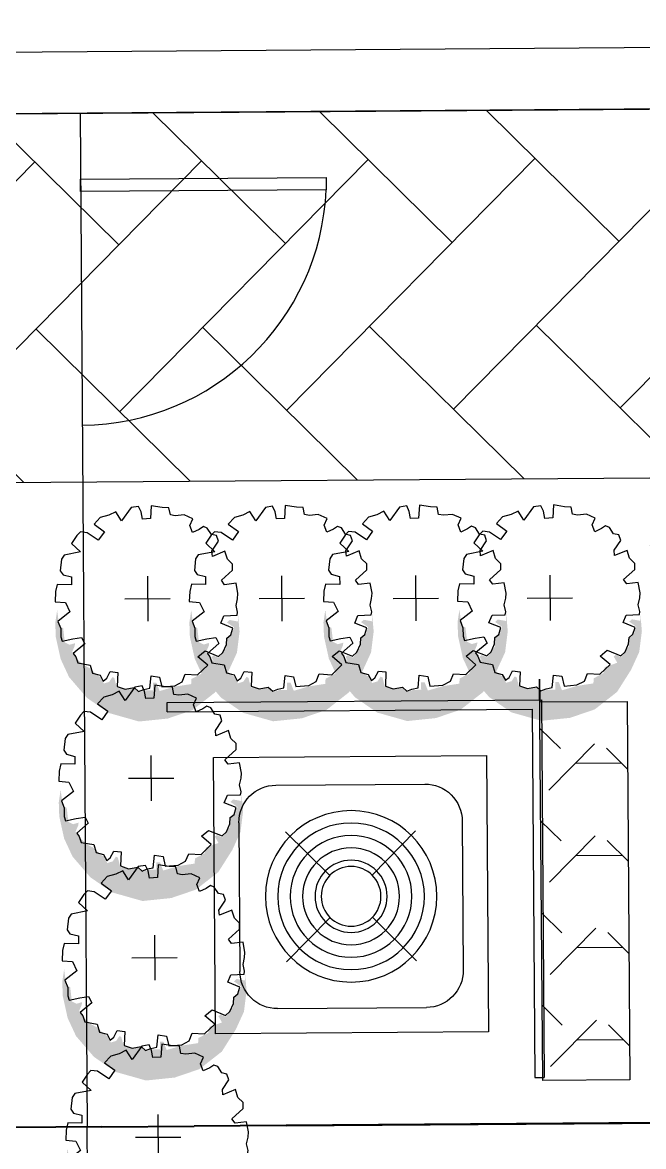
# Model space of a CAD drawing. Header units: feet. Extents: x 919634 to 928945, y 707022 to 708026.
# Drawn here: x 920171.47 to 920178.22, y 707217.02 to 707229.22 of the extents above; entities that cross this region are included whole.
import ezdxf

# ---------------------------------------------------------------- set-up
doc = ezdxf.new("R2010")
doc.units = ezdxf.units.FT
doc.header["$LTSCALE"] = 20
doc.header["$MEASUREMENT"] = 0
doc.linetypes.add('Site Plan$0$PHANTOM2', pattern=[1.25, 0.625, -0.125, 0.125, -0.125, 0.125, -0.125])
for name, color, linetype in [('-u-site-xref', 7, 'Continuous'), ('Site Plan$0$-u-site-bldg_interior', 252, 'Continuous'), ('Site Plan$0$-u-site-fence', 4, 'Site Plan$0$FENCELINE1'), ('Site Plan$0$A-DOOR-EXT_WINDOWS', 253, 'Continuous'), ('Site Plan$0$A-HVAC-EXT', 253, 'Continuous'), ('Site Plan$0$SP-LOT PAVERS', 254, 'Continuous'), ('x-RL TH7-LP Block$0$LK-SHRB-035M', 253, 'Continuous'), ('x-RL TH7-LP Block$0$LK-SHRB-TRNK', 253, 'Continuous'), ('x-RL TH7-LP Block$0$LP-PATT-SHAR', 253, 'Continuous'), ('x-RL TH7-LP Block$0$LP-SHAR-BRDR-CONT', 253, 'Continuous'), ('x-RL TH7-LP Block$0$LP-SHRB', 253, 'Continuous')]:
    doc.layers.add(name, color=color, linetype=linetype)
for name, color, linetype, lineweight in [('Site Plan$0$SP-LOT LINES', 252, 'Site Plan$0$PHANTOM2', 40), ('Site Plan$0$SP-SIDEWALK', 2, 'Continuous', 25), ('SP-BUILDING-FOOTPRINT', 1, 'Continuous', 25)]:
    doc.layers.add(name, color=color, linetype=linetype, lineweight=lineweight)
doc.layers.add('x-RL TH7-LP Block$0$LK-SHRB-SHAD', color=253, linetype='Continuous', plot=False)
doc.layers.get('-u-site-xref').off()
doc.linetypes.add('Site Plan$0$FENCELINE1', pattern='A,0.25,-0.1,[133,ltypeshp.shx,S=0.1,R=0,X=-0.1,Y=0],-0.1,1', length=1.45)

# ---------------------------------------------------------------- blocks, each defined once
blk = doc.blocks.new('Site Plan$0$A$C05C92244')
at = {"layer": 'Site Plan$0$A-DOOR-EXT_WINDOWS'}
blk.add_lwpolyline([(32.00389335552609, 32.04769828175449), (32.00389335552609, 0.04381521808500111), (30.40369920234298, 0.04381521808500111), (30.40369920234298, 32.04769828175449)], close=True, dxfattribs=at)
blk.add_arc((32.07979910527501, 32.07980389018303), 32.07980487913881, 180.0573418751565, 267.0050566959838, dxfattribs=at)
blk = doc.blocks.new('Site Plan$0$A$C11AE1C12')
at = {"layer": 'Site Plan$0$A-HVAC-EXT'}
for p, q in [((44.00000011394877, 44.54105635897122), (1.139487721957266e-07, 44.54105635897122)), ((1.139487721957266e-07, 44.54105635897122), (1.139487721957266e-07, 2.501133167243097e-06)), ((44.00000011394877, 2.501133167243097e-06), (44.00000011394877, 44.54105635897122)), ((34.00000011394877, 40.00000250113317), (10.00000011394877, 40.00000250113317)), ((4.000000113948772, 34.00000250113317), (4.000000113948772, 10.00000250113317)), ((40.00000011394877, 34.00000250113317), (40.00000011394877, 10.00000250113317)), ((18.5977306969362, 25.40227191814392), (11.52666288505861, 32.47333973002787)), ((25.40226953096135, 25.40227191814392), (32.47333734284621, 32.47333973002787)), ((11.52666288505861, 11.52666527223846), (18.5977306969362, 18.59773308412241)), ((32.47333734284621, 11.52666527223846), (25.40226953096135, 18.59773308412241)), ((34.00000011394877, 4.000002501133167), (10.00000011394877, 4.000002501133167)), ((1.139487721957266e-07, 2.501133167243097e-06), (44.00000011394877, 2.501133167243097e-06))]:
    blk.add_line(p, q, dxfattribs=at)
for radius in [13.81153555240985, 11.81153555240985, 9.81153555240985, 7.81153555240985, 5.81153555240985, 4.81153555240985]:
    blk.add_circle((22.00000011394877, 22.00000250113317), radius, dxfattribs=at)
for centre, start, end in [((10.00000011394877, 34.00000250113317), 90, 180), ((34.00000011394877, 34.00000250113317), 0, 90), ((10.00000011394877, 10.00000250113317), 180, 270), ((34.00000011394877, 10.00000250113317), 270, 0)]:
    blk.add_arc(centre, 6, start, end, dxfattribs=at)
blk = doc.blocks.new('Site Plan')
at = {"layer": 'Site Plan$0$SP-LOT PAVERS'}
h = blk.add_hatch(dxfattribs=at)
h.set_pattern_fill('AR-HBONE', color=256, scale=0.32, angle=-89.58178215075662)
h.set_pattern_definition([(315.4182178492434, (0, 0), (1.810145136983853, 0.01321298806884015), [3.84, -1.28]), (45.41821784924338, (0.9116790626081567, -0.8984660745381309), (1.810145136983853, 0.01321298806884), [3.84, -1.28])])
h.paths.add_polyline_path([(920166.0806535722, 707228.1907195216), (920186.1733931652, 707228.3373846278), (920186.1004010271, 707238.3371184353), (920198.0068562687, 707238.4239272069), (920198.1455415675, 707219.4244073028), (920178.3226753558, 707219.2798392716), (920178.2842624148, 707224.2797615955), (920171.2829874828, 707224.2285869188), (920171.331648907, 707217.5620978494), (920166.1583073571, 707217.5243355182)])
at = {"layer": 'Site Plan$0$-u-site-bldg_interior'}
for p, q in [((920185.5018781158, 707228.9991673924), (920169.5257273666, 707228.8825509483)), ((920186.1733931651, 707228.3373846278), (920169.530593509, 707228.2159020413))]:
    blk.add_line(p, q, dxfattribs=at)
at = {"layer": 'Site Plan$0$-u-site-fence', "ltscale": 0.15}
blk.add_line((920172.2563029553, 707206.234983717), (920172.1760121809, 707217.23461182), dxfattribs=at)
blk.add_lwpolyline([(920172.1001815482, 707228.2346585129), (920172.1760100363, 707217.2349191763), (920166.004223966, 707217.1898687911)], dxfattribs=at)
at = {"layer": 'Site Plan$0$SP-LOT LINES', "ltscale": 0.4}
for points in [[(920104.3392466368, 707216.7397509563), (920104.1786639367, 707238.7391648848), (920198.176159813, 707239.4252909672), (920198.3367425131, 707217.4258770387)], [(920104.499829337, 707194.7403370278), (920104.3392466368, 707216.7397509563), (920198.3367425131, 707217.4258770387), (920198.4973252133, 707195.4264631103)]]:
    blk.add_lwpolyline(points, close=True, dxfattribs=at)
at = {"layer": 'Site Plan$0$SP-SIDEWALK'}
for p, q in [((920171.2829874787, 707224.2285874778), (920178.284262945, 707224.2796926447)), ((920173.0446289781, 707221.8413185311), (920177.1078733265, 707221.8709778098)), ((920173.0453588995, 707221.741321195), (920173.0446289781, 707221.8413185311)), ((920177.1078733265, 707221.8709778098), (920177.1378005184, 707217.771030041)), ((920173.0453588995, 707221.741321195), (920177.0086059119, 707221.7702505523)), ((920177.0086059119, 707221.7702505523), (920177.0378031824, 707217.7703001196)), ((920177.0378031824, 707217.7703001196), (920177.1378005184, 707217.771030041))]:
    blk.add_line(p, q, dxfattribs=at)
at = {"layer": 'Site Plan$0$-u-site-fence', "xscale": 0.08333333333333333, "yscale": 0.08333333333333333, "zscale": 0.08333333333333333, "rotation": 90.41821784924339}
blk.add_blockref('Site Plan$0$A$C05C92244', (920174.7940796699, 707224.8702116312), dxfattribs=at)
at = {"layer": 'Site Plan$0$A-HVAC-EXT', "extrusion": (0, 0, -1), "xscale": 0.06735359270068556, "yscale": 0.06735359270068556, "zscale": -0.06735359270068556, "rotation": 359.5817821507566}
blk.add_blockref('Site Plan$0$A$C11AE1C12', (-920176.5341664883, 707218.2666940158), dxfattribs=at)
blk = doc.blocks.new('x-RL TH7-LP Block$0$SHRUB-LRG-241')
at = {"layer": 'x-RL TH7-LP Block$0$LK-SHRB-SHAD'}
blk.add_hatch(color=256, dxfattribs=at).paths.add_polyline_path([(0.07942995503995931, 0.4976856504540272), (0.1859550109496517, 0.5063764960219963), (0.3011759860731367, 0.4911675188681244), (0.3990051144888973, 0.4455405874065121), (0.5207480248826535, 0.3673229980153856), (0.6164031776350392, 0.2434784771626468), (0.6620567659276446, 0.1065976931381005), (0.6772746369719869, -0.052010199626217), (0.6294470564557244, -0.217136229156587), (0.5446618151407847, -0.3388080360272614), (0.4294408400173033, -0.4365800253562426), (0.3294377276580214, -0.4822069568178549), (0.2076948172642687, -0.5082794883416142), (0.1294315112196003, -0.5104521971435325), (0.05986413266886359, -0.4995886427736451), (0.1511713175342138, -0.4887250884037577), (0.1598672450281455, -0.4669979796639847), (0.2381305427926712, -0.4583071340960174), (0.2511744298934957, -0.432234607752406), (0.2424785023995675, -0.4018166534446639), (0.2576963734439097, -0.4039893622465822), (0.2924800585792049, -0.4191983394004524), (0.3272637519946464, -0.395298521858761), (0.3642214210734593, -0.3540170131811315), (0.3816132677811801, -0.3214263500714711), (0.4229188964668893, -0.2779721325919233), (0.433788799624196, -0.2562450238521503), (0.4663985090961198, -0.2453814694822647), (0.4577025898823273, -0.2149635151745208), (0.4316148239608211, -0.1975818292187306), (0.4359627835677138, -0.186718274848845), (0.4881383154107333, -0.1736820116770392), (0.4968342429046615, -0.1410913485673788), (0.492486275017626, -0.07808273114997633), (0.5164000652757572, -0.052010199626217), (0.5055301621184505, -0.01724682771464003), (0.5055301621184505, 0.02620738976490955), (0.4642245334327413, 0.02620738976490955), (0.4642245334327413, 0.04576178970276246), (0.5098781217253467, 0.06314347565855272), (0.4859643397473548, 0.1478791966355821), (0.4729204526465303, 0.2369603455767439), (0.4446587027815063, 0.2391330543786623), (0.4163969529164788, 0.2934508262280957), (0.3837872434445551, 0.2999689629941464), (0.3598734614665666, 0.3694957068173039), (0.3250897680511251, 0.3499413120595953), (0.3163938488373397, 0.3608048664294827), (0.3294377276580214, 0.3912228155570787), (0.2729142362081092, 0.4325043242347064), (0.2229126800284682, 0.4368497470186909), (0.1968249141069585, 0.4629222785424503), (0.162041220691524, 0.475958541714256), (0.1337794708264965, 0.4368497470186909), (0.1207355920058113, 0.4520587241725629), (0.1294315112196003, 0.4976856504540272)])
at = {"layer": 'x-RL TH7-LP Block$0$LK-SHRB-035M'}
blk.add_lwpolyline([(-0.02506661354845008, 0.4987056809809847), (-0.08165780996232641, 0.4886134344344999), (-0.08165780996232641, 0.4886134344344999), (-0.08165780996232641, 0.4886134344344999), (-0.07431013994851199, 0.4249718511334137), (-0.09880237153729965, 0.4078375781783734), (-0.1543414298532717, 0.4702383789836801), (-0.1872079085748339, 0.4702383789836801), (-0.2156921901335238, 0.4417710769863739), (-0.2595141617622758, 0.428632322466644), (-0.2310604317859877, 0.3588825101419175), (-0.2604511118412525, 0.3564347593132471), (-0.3143340234853049, 0.3931510560520017), (-0.3449670116215167, 0.3826466800339148), (-0.3515403073658305, 0.3541793780366085), (-0.3865978846688343, 0.3322814549128452), (-0.3953622789945825, 0.3103835285617258), (-0.3804630536096525, 0.2878976674930804), (-0.3633184920346793, 0.2511813673234577), (-0.4025060636510993, 0.2364948451970861), (-0.4391842506233381, 0.2534489245671132), (-0.4610952364377141, 0.2052734924038901), (-0.4563889752951518, 0.1557189889409578), (-0.4612874237616289, 0.1287937023786245), (-0.500474995378049, 0.1214504430308736), (-0.5029242169253898, 0.08473414286125092), (-0.5127211084865486, 0.02354031038883519), (-0.4416936352675229, 0.01864480530062451), (-0.4392444137201785, -0.02541475421675088), (-0.4784319853366021, -0.03275801356450003), (-0.509299405229342, -0.04655263965616641), (-0.5029242169253898, -0.0866085866891666), (-0.4294475167872278, -0.1404591598138314), (-0.480881206883943, -0.1722799514643754), (-0.4612874237616289, -0.2114440058935383), (-0.4490413052813373, -0.2579513162395841), (-0.4123029552122581, -0.2922198655805364), (-0.3706661620484972, -0.2359215381963313), (-0.3241309150464637, -0.2701900841064138), (-0.3657677135820201, -0.3313839165788295), (-0.3706661620484972, -0.3681002167484539), (-0.3510723735543877, -0.3876822405321647), (-0.3069863534714905, -0.4170552813540382), (-0.2604511118412525, -0.3681002167484539), (-0.2433065502662792, -0.4586670866118716), (-0.2212635402248324, -0.4733536087382433), (-0.1575837316478292, -0.480696868085996), (-0.1355407216063789, -0.4660103459596243), (-0.1232946031260873, -0.4195030356135803), (-0.07920858841498557, -0.4195030356135803), (-0.08165780996232641, -0.4978311410410363), (-0.04247023834590635, -0.5076221546483275), (0.0138619002172824, -0.5100699054769979), (0.01876034331196408, -0.4537715815236627), (0.0701940334086757, -0.4292940492208697), (0.1216277235053873, -0.4953833867814978), (0.1608152951218109, -0.480696868085996), (0.2073505421238444, -0.480696868085996), (0.2318427737126321, -0.4733536087382433), (0.2195966552323405, -0.4146075270944998), (0.2122489852185225, -0.3656524624889137), (0.2465381137402645, -0.3485181895338734), (0.3004210253843169, -0.4121597762658276), (0.3189358637372592, -0.39910922518572), (0.3518547154810285, -0.3876822405321647), (0.3641008339613201, -0.3191451487119998), (0.4081868486724218, -0.3069063842760382), (0.419726398483391, -0.2655318838032237), (0.4525928772049532, -0.2480135433678008), (0.4375775287276866, -0.2285782788485804), (0.4008391786586074, -0.208996251633998), (0.405737627125081, -0.1673844463761647), (0.4832682573450846, -0.1713708092072714), (0.4986059474151467, -0.1275749597323887), (0.4898415530893949, -0.07720973461131919), (0.5117525389037709, -0.05312201530235328), (0.5007970459965847, -0.02465471653240314), (0.4939096672908754, 0.008853791693333335), (0.4253314156191905, 0.01619705104108249), (0.4326790856330085, 0.06270436481799813), (0.486561997277061, 0.07494312925395974), (0.4810771587636431, 0.1461490954514311), (0.4596205387691334, 0.1875397805915), (0.4179837456053725, 0.2046740535465421), (0.4228821887000542, 0.2732111453667088), (0.3689992770560018, 0.3295094727509138), (0.3224640354257637, 0.275658899626249), (0.3224640354257637, 0.275658899626249), (0.2906241338231617, 0.3148229506245421), (0.2906241338231617, 0.3148229506245421), (0.3211269623186972, 0.389216058907456), (0.2992159765043212, 0.4133037749890676), (0.2553940048755692, 0.4330119051549843), (0.2203364275725654, 0.4352016981128308), (0.2028076389210653, 0.4570996244639502), (0.1657137435882881, 0.4690314106507891), (0.1387722850803605, 0.4029420696592929), (0.09713549191659965, 0.4200763426143332), (0.09468627036926236, 0.4935089429535804), (0.07791501977911963, 0.4965158880231364), (0.04066634389468149, 0.4877567161917469), (0.003417668010239794, 0.4965158880231364)], close=True, dxfattribs=at)
at = {"layer": 'x-RL TH7-LP Block$0$LK-SHRB-TRNK'}
for p, q in [((0, -0.125), (0, 0.125)), ((-0.1250000000000284, 0), (0.1249999999999929, 0))]:
    blk.add_line(p, q, dxfattribs=at)
blk = doc.blocks.new('x-RL TH7-LP Block', base_point=(1241.699483058532, 168.1706843559634))
at = {"layer": 'x-RL TH7-LP Block$0$LP-PATT-SHAR'}
h = blk.add_hatch(dxfattribs=at)
h.set_pattern_fill('LAFX-A435-CHAINLINK', color=256, scale=10, pattern_type=2)
h.set_pattern_definition([(45, (1288.278980900732, 240.9726931839345), (0, 10.0000000000064), [0.7071099999999999, -13.4350288425]), (45, (1286.278980900732, 240.9726931839345), (0, 10.0000000000064), [0.7071099999999999, -13.4350288425]), (45, (1288.278980900732, 242.9726931839345), (0, 10.0000000000064), [0.7071099999999999, -13.4350288425]), (45, (1287.778980900732, 243.9726931839345), (0, 10.0000000000064), [0.7071099999999999, -13.4350288425]), (45, (1284.278980900732, 240.9726931839345), (0, 10.0000000000064), [0.7071099999999999, -13.4350288425]), (45, (1286.278980900732, 242.9726931839345), (0, 10.0000000000064), [0.7071099999999999, -13.4350288425]), (45, (1288.278980900732, 244.9726931839345), (0, 10.0000000000064), [0.7071099999999999, -13.4350288425]), (45, (1286.778980900732, 243.9726931839345), (0, 10.0000000000064), [0.7071099999999999, -13.4350288425]), (45, (1287.778980900732, 245.9726931839345), (0, 10.0000000000064), [0.7071099999999999, -13.4350288425]), (45, (1285.778980900732, 243.9726931839345), (0, 10.0000000000064), [0.7071099999999999, -13.4350288425]), (45, (1284.278980900732, 242.9726931839345), (0, 10.0000000000064), [0.7071099999999999, -13.4350288425]), (45, (1286.278980900732, 244.9726931839345), (0, 10.0000000000064), [0.7071099999999999, -13.4350288425]), (45, (1288.278980900732, 246.9726931839345), (0, 10.0000000000064), [0.7071099999999999, -13.4350288425]), (45, (1284.778980900732, 243.9726931839345), (0, 10.0000000000064), [0.7071099999999999, -13.4350288425]), (45, (1286.778980900732, 245.9726931839345), (0, 10.0000000000064), [0.7071099999999999, -13.4350288425]), (45, (1285.778980900732, 245.9726931839345), (0, 10.0000000000064), [0.7071099999999999, -13.4350288425]), (45, (1287.778980900732, 247.9726931839345), (0, 10.0000000000064), [0.7071099999999999, -13.4350288425]), (45, (1284.278980900732, 244.9726931839345), (0, 10.0000000000064), [0.7071099999999999, -13.4350288425]), (45, (1286.278980900732, 246.9726931839345), (0, 10.0000000000064), [0.7071099999999999, -13.4350288425]), (45, (1284.778980900732, 245.9726931839345), (0, 10.0000000000064), [0.7071099999999999, -13.4350288425]), (45, (1286.778980900732, 247.9726931839345), (0, 10.0000000000064), [0.7071099999999999, -13.4350288425]), (45, (1287.778980900732, 249.9726931839345), (0, 10.0000000000064), [0.7071099999999999, -13.4350288425]), (45, (1285.778980900732, 247.9726931839345), (0, 10.0000000000064), [0.7071099999999999, -13.4350288425]), (45, (1284.278980900732, 246.9726931839345), (0, 10.0000000000064), [0.7071099999999999, -13.4350288425]), (45, (1284.778980900732, 247.9726931839345), (0, 10.0000000000064), [0.7071099999999999, -13.4350288425]), (45, (1286.778980900732, 249.9726931839345), (0, 10.0000000000064), [0.7071099999999999, -13.4350288425]), (45, (1285.778980900732, 249.9726931839345), (0, 10.0000000000064), [0.7071099999999999, -13.4350288425]), (45, (1284.278980900732, 248.9726931839345), (0, 10.0000000000064), [0.7071099999999999, -13.4350288425]), (45, (1284.778980900732, 249.9726931839345), (0, 10.0000000000064), [0.7071099999999999, -13.4350288425]), (45, (1283.278980900732, 248.9726931839345), (0, 10.0000000000064), [0.7071099999999999, -13.4350288425]), (45, (1287.778980900732, 241.9726931839345), (0, 10.0000000000064), [0.7071099999999999, -13.4350288425]), (45, (1286.778980900732, 241.9726931839345), (0, 10.0000000000064), [0.7071099999999999, -13.4350288425]), (45, (1285.778980900732, 241.9726931839345), (0, 10.0000000000064), [0.7071099999999999, -13.4350288425]), (45, (1284.778980900732, 241.9726931839345), (0, 10.0000000000064), [0.7071099999999999, -13.4350288425]), (45, (1283.278980900732, 240.9726931839345), (0, 10.0000000000064), [0.7071099999999999, -13.4350288425]), (45, (1282.278980900732, 240.9726931839345), (0, 10.0000000000064), [0.7071099999999999, -13.4350288425]), (45, (1283.278980900732, 242.9726931839345), (0, 10.0000000000064), [0.7071099999999999, -13.4350288425]), (45, (1281.278980900732, 240.9726931839345), (0, 10.0000000000064), [0.7071099999999999, -13.4350288425]), (45, (1283.778980900732, 243.9726931839345), (0, 10.0000000000064), [0.7071099999999999, -13.4350288425]), (45, (1282.278980900732, 242.9726931839345), (0, 10.0000000000064), [0.7071099999999999, -13.4350288425]), (45, (1280.278980900732, 240.9726931839345), (0, 10.0000000000064), [0.7071099999999999, -13.4350288425]), (45, (1282.778980900732, 243.9726931839345), (0, 10.0000000000064), [0.7071099999999999, -13.4350288425]), (45, (1283.278980900732, 244.9726931839345), (0, 10.0000000000064), [0.7071099999999999, -13.4350288425]), (45, (1281.278980900732, 242.9726931839345), (0, 10.0000000000064), [0.7071099999999999, -13.4350288425]), (45, (1279.278980900732, 240.9726931839345), (0, 10.0000000000064), [0.7071099999999999, -13.4350288425]), (45, (1283.778980900732, 245.9726931839345), (0, 10.0000000000064), [0.7071099999999999, -13.4350288425]), (45, (1281.778980900732, 243.9726931839345), (0, 10.0000000000064), [0.7071099999999999, -13.4350288425]), (45, (1282.278980900732, 244.9726931839345), (0, 10.0000000000064), [0.7071099999999999, -13.4350288425]), (45, (1280.278980900732, 242.9726931839345), (0, 10.0000000000064), [0.7071099999999999, -13.4350288425]), (45, (1282.778980900732, 245.9726931839345), (0, 10.0000000000064), [0.7071099999999999, -13.4350288425]), (45, (1280.778980900732, 243.9726931839345), (0, 10.0000000000064), [0.7071099999999999, -13.4350288425]), (45, (1283.278980900732, 246.9726931839345), (0, 10.0000000000064), [0.7071099999999999, -13.4350288425]), (45, (1281.278980900732, 244.9726931839345), (0, 10.0000000000064), [0.7071099999999999, -13.4350288425]), (45, (1279.278980900732, 242.9726931839345), (0, 10.0000000000064), [0.7071099999999999, -13.4350288425]), (45, (1283.778980900732, 247.9726931839345), (0, 10.0000000000064), [0.7071099999999999, -13.4350288425]), (45, (1281.778980900732, 245.9726931839345), (0, 10.0000000000064), [0.7071099999999999, -13.4350288425]), (45, (1279.778980900732, 243.9726931839345), (0, 10.0000000000064), [0.7071099999999999, -13.4350288425]), (45, (1282.278980900732, 246.9726931839345), (0, 10.0000000000064), [0.7071099999999999, -13.4350288425]), (45, (1280.278980900732, 244.9726931839345), (0, 10.0000000000064), [0.7071099999999999, -13.4350288425]), (45, (1282.778980900732, 247.9726931839345), (0, 10.0000000000064), [0.7071099999999999, -13.4350288425]), (45, (1280.778980900732, 245.9726931839345), (0, 10.0000000000064), [0.7071099999999999, -13.4350288425]), (45, (1278.778980900732, 243.9726931839345), (0, 10.0000000000064), [0.7071099999999999, -13.4350288425]), (45, (1281.278980900732, 246.9726931839345), (0, 10.0000000000064), [0.7071099999999999, -13.4350288425]), (45, (1279.278980900732, 244.9726931839345), (0, 10.0000000000064), [0.7071099999999999, -13.4350288425]), (45, (1283.778980900732, 249.9726931839345), (0, 10.0000000000064), [0.7071099999999999, -13.4350288425]), (45, (1281.778980900732, 247.9726931839345), (0, 10.0000000000064), [0.7071099999999999, -13.4350288425]), (45, (1279.778980900732, 245.9726931839345), (0, 10.0000000000064), [0.7071099999999999, -13.4350288425]), (45, (1280.278980900732, 246.9726931839345), (0, 10.0000000000064), [0.7071099999999999, -13.4350288425]), (45, (1282.778980900732, 249.9726931839345), (0, 10.0000000000064), [0.7071099999999999, -13.4350288425]), (45, (1280.778980900732, 247.9726931839345), (0, 10.0000000000064), [0.7071099999999999, -13.4350288425]), (45, (1278.778980900732, 245.9726931839345), (0, 10.0000000000064), [0.7071099999999999, -13.4350288425]), (45, (1279.278980900732, 246.9726931839345), (0, 10.0000000000064), [0.7071099999999999, -13.4350288425]), (45, (1281.778980900732, 249.9726931839345), (0, 10.0000000000064), [0.7071099999999999, -13.4350288425]), (45, (1279.778980900732, 247.9726931839345), (0, 10.0000000000064), [0.7071099999999999, -13.4350288425]), (45, (1280.278980900732, 248.9726931839345), (0, 10.0000000000064), [0.7071099999999999, -13.4350288425]), (45, (1280.778980900732, 249.9726931839345), (0, 10.0000000000064), [0.7071099999999999, -13.4350288425]), (45, (1278.778980900732, 247.9726931839345), (0, 10.0000000000064), [0.7071099999999999, -13.4350288425]), (45, (1279.278980900732, 248.9726931839345), (0, 10.0000000000064), [0.7071099999999999, -13.4350288425]), (45, (1279.778980900732, 249.9726931839345), (0, 10.0000000000064), [0.7071099999999999, -13.4350288425]), (45, (1278.778980900732, 249.9726931839345), (0, 10.0000000000064), [0.7071099999999999, -13.4350288425]), (45, (1283.778980900732, 241.9726931839345), (0, 10.0000000000064), [0.7071099999999999, -13.4350288425]), (45, (1282.778980900732, 241.9726931839345), (0, 10.0000000000064), [0.7071099999999999, -13.4350288425]), (45, (1281.778980900732, 241.9726931839345), (0, 10.0000000000064), [0.7071099999999999, -13.4350288425]), (45, (1280.778980900732, 241.9726931839345), (0, 10.0000000000064), [0.7071099999999999, -13.4350288425]), (45, (1279.778980900732, 241.9726931839345), (0, 10.0000000000064), [0.7071099999999999, -13.4350288425]), (45, (1278.778980900732, 241.9726931839345), (0, 10.0000000000064), [0.7071099999999999, -13.4350288425]), (45, (1287.278980900732, 240.9726931839345), (0, 10.0000000000064), [0.7071099999999999, -13.4350288425]), (45, (1287.278980900732, 242.9726931839345), (0, 10.0000000000064), [0.7071099999999999, -13.4350288425]), (45, (1285.278980900732, 240.9726931839345), (0, 10.0000000000064), [0.7071099999999999, -13.4350288425]), (45, (1287.278980900732, 244.9726931839345), (0, 10.0000000000064), [0.7071099999999999, -13.4350288425]), (45, (1285.278980900732, 242.9726931839345), (0, 10.0000000000064), [0.7071099999999999, -13.4350288425]), (45, (1287.278980900732, 246.9726931839345), (0, 10.0000000000064), [0.7071099999999999, -13.4350288425]), (45, (1285.278980900732, 244.9726931839345), (0, 10.0000000000064), [0.7071099999999999, -13.4350288425]), (45, (1288.278980900732, 248.9726931839345), (0, 10.0000000000064), [0.7071099999999999, -13.4350288425]), (45, (1287.278980900732, 248.9726931839345), (0, 10.0000000000064), [0.7071099999999999, -13.4350288425]), (45, (1285.278980900732, 246.9726931839345), (0, 10.0000000000064), [0.7071099999999999, -13.4350288425]), (45, (1286.278980900732, 248.9726931839345), (0, 10.0000000000064), [0.7071099999999999, -13.4350288425]), (45, (1285.278980900732, 248.9726931839345), (0, 10.0000000000064), [0.7071099999999999, -13.4350288425]), (45, (1282.278980900732, 248.9726931839345), (0, 10.0000000000064), [0.7071099999999999, -13.4350288425]), (45, (1281.278980900732, 248.9726931839345), (0, 10.0000000000064), [0.7071099999999999, -13.4350288425]), (90, (1288.778980900732, 249.4726931839345), (-10, 6.123233995736766e-16), [0.5, -9.5]), (90, (1288.778980900732, 241.4726931839345), (-10, 6.123233995736766e-16), [0.5, -9.5]), (90, (1288.778980900732, 243.4726931839345), (-10, 6.123233995736766e-16), [0.5, -9.5]), (90, (1288.778980900732, 245.4726931839345), (-10, 6.123233995736766e-16), [0.5, -9.5]), (90, (1288.778980900732, 247.4726931839345), (-10, 6.123233995736766e-16), [0.5, -9.5]), (90, (1288.278980900732, 242.4726931839345), (-10, 6.123233995736766e-16), [0.5, -9.5]), (90, (1288.278980900732, 244.4726931839345), (-10, 6.123233995736766e-16), [0.5, -9.5]), (90, (1288.278980900732, 246.4726931839345), (-10, 6.123233995736766e-16), [0.5, -9.5]), (90, (1288.278980900732, 248.4726931839345), (-10, 6.123233995736766e-16), [0.5, -9.5]), (90, (1288.278980900732, 250.4726931839345), (-10, 6.123233995736766e-16), [0.5, -9.5]), (90, (1287.778980900732, 241.4726931839345), (-10, 6.123233995736766e-16), [0.5, -9.5]), (90, (1287.778980900732, 243.4726931839345), (-10, 6.123233995736766e-16), [0.5, -9.5]), (90, (1287.778980900732, 245.4726931839345), (-10, 6.123233995736766e-16), [0.5, -9.5]), (90, (1287.778980900732, 247.4726931839345), (-10, 6.123233995736766e-16), [0.5, -9.5]), (90, (1287.778980900732, 249.4726931839345), (-10, 6.123233995736766e-16), [0.5, -9.5]), (90, (1287.778980900732, 241.4726931839345), (-10, 6.123233995736766e-16), [0.5, -9.5]), (90, (1287.778980900732, 243.4726931839345), (-10, 6.123233995736766e-16), [0.5, -9.5]), (90, (1287.778980900732, 245.4726931839345), (-10, 6.123233995736766e-16), [0.5, -9.5]), (90, (1287.778980900732, 247.4726931839345), (-10, 6.123233995736766e-16), [0.5, -9.5]), (90, (1287.778980900732, 249.4726931839345), (-10, 6.123233995736766e-16), [0.5, -9.5]), (90, (1287.278980900732, 242.4726931839345), (-10, 6.123233995736766e-16), [0.5, -9.5]), (90, (1287.278980900732, 244.4726931839345), (-10, 6.123233995736766e-16), [0.5, -9.5]), (90, (1287.278980900732, 246.4726931839345), (-10, 6.123233995736766e-16), [0.5, -9.5]), (90, (1287.278980900732, 248.4726931839345), (-10, 6.123233995736766e-16), [0.5, -9.5]), (90, (1287.278980900732, 250.4726931839345), (-10, 6.123233995736766e-16), [0.5, -9.5]), (90, (1286.778980900732, 241.4726931839345), (-10, 6.123233995736766e-16), [0.5, -9.5]), (90, (1286.778980900732, 241.4726931839345), (-10, 6.123233995736766e-16), [0.5, -9.5]), (90, (1286.778980900732, 243.4726931839345), (-10, 6.123233995736766e-16), [0.5, -9.5]), (90, (1286.778980900732, 243.4726931839345), (-10, 6.123233995736766e-16), [0.5, -9.5]), (90, (1286.778980900732, 245.4726931839345), (-10, 6.123233995736766e-16), [0.5, -9.5]), (90, (1286.778980900732, 245.4726931839345), (-10, 6.123233995736766e-16), [0.5, -9.5]), (90, (1286.778980900732, 247.4726931839345), (-10, 6.123233995736766e-16), [0.5, -9.5]), (90, (1286.778980900732, 247.4726931839345), (-10, 6.123233995736766e-16), [0.5, -9.5]), (90, (1286.778980900732, 249.4726931839345), (-10, 6.123233995736766e-16), [0.5, -9.5]), (90, (1286.778980900732, 249.4726931839345), (-10, 6.123233995736766e-16), [0.5, -9.5]), (90, (1286.278980900732, 242.4726931839345), (-10, 6.123233995736766e-16), [0.5, -9.5]), (90, (1286.278980900732, 244.4726931839345), (-10, 6.123233995736766e-16), [0.5, -9.5]), (90, (1286.278980900732, 246.4726931839345), (-10, 6.123233995736766e-16), [0.5, -9.5]), (90, (1286.278980900732, 248.4726931839345), (-10, 6.123233995736766e-16), [0.5, -9.5]), (90, (1286.278980900732, 250.4726931839345), (-10, 6.123233995736766e-16), [0.5, -9.5]), (90, (1285.778980900732, 241.4726931839345), (-10, 6.123233995736766e-16), [0.5, -9.5]), (90, (1285.778980900732, 241.4726931839345), (-10, 6.123233995736766e-16), [0.5, -9.5]), (90, (1285.778980900732, 243.4726931839345), (-10, 6.123233995736766e-16), [0.5, -9.5]), (90, (1285.778980900732, 243.4726931839345), (-10, 6.123233995736766e-16), [0.5, -9.5]), (90, (1285.778980900732, 245.4726931839345), (-10, 6.123233995736766e-16), [0.5, -9.5]), (90, (1285.778980900732, 245.4726931839345), (-10, 6.123233995736766e-16), [0.5, -9.5]), (90, (1285.778980900732, 247.4726931839345), (-10, 6.123233995736766e-16), [0.5, -9.5]), (90, (1285.778980900732, 247.4726931839345), (-10, 6.123233995736766e-16), [0.5, -9.5]), (90, (1285.778980900732, 249.4726931839345), (-10, 6.123233995736766e-16), [0.5, -9.5]), (90, (1285.778980900732, 249.4726931839345), (-10, 6.123233995736766e-16), [0.5, -9.5]), (90, (1285.278980900732, 242.4726931839345), (-10, 6.123233995736766e-16), [0.5, -9.5]), (90, (1285.278980900732, 244.4726931839345), (-10, 6.123233995736766e-16), [0.5, -9.5]), (90, (1285.278980900732, 246.4726931839345), (-10, 6.123233995736766e-16), [0.5, -9.5]), (90, (1285.278980900732, 248.4726931839345), (-10, 6.123233995736766e-16), [0.5, -9.5]), (90, (1285.278980900732, 250.4726931839345), (-10, 6.123233995736766e-16), [0.5, -9.5]), (90, (1284.778980900732, 241.4726931839345), (-10, 6.123233995736766e-16), [0.5, -9.5]), (90, (1284.778980900732, 241.4726931839345), (-10, 6.123233995736766e-16), [0.5, -9.5]), (90, (1284.778980900732, 243.4726931839345), (-10, 6.123233995736766e-16), [0.5, -9.5]), (90, (1284.778980900732, 243.4726931839345), (-10, 6.123233995736766e-16), [0.5, -9.5]), (90, (1284.778980900732, 245.4726931839345), (-10, 6.123233995736766e-16), [0.5, -9.5]), (90, (1284.778980900732, 245.4726931839345), (-10, 6.123233995736766e-16), [0.5, -9.5]), (90, (1284.778980900732, 247.4726931839345), (-10, 6.123233995736766e-16), [0.5, -9.5]), (90, (1284.778980900732, 247.4726931839345), (-10, 6.123233995736766e-16), [0.5, -9.5]), (90, (1284.778980900732, 249.4726931839345), (-10, 6.123233995736766e-16), [0.5, -9.5]), (90, (1284.778980900732, 249.4726931839345), (-10, 6.123233995736766e-16), [0.5, -9.5]), (90, (1284.278980900732, 242.4726931839345), (-10, 6.123233995736766e-16), [0.5, -9.5]), (90, (1284.278980900732, 244.4726931839345), (-10, 6.123233995736766e-16), [0.5, -9.5]), (90, (1284.278980900732, 246.4726931839345), (-10, 6.123233995736766e-16), [0.5, -9.5]), (90, (1284.278980900732, 248.4726931839345), (-10, 6.123233995736766e-16), [0.5, -9.5]), (90, (1284.278980900732, 250.4726931839345), (-10, 6.123233995736766e-16), [0.5, -9.5]), (90, (1283.778980900732, 241.4726931839345), (-10, 6.123233995736766e-16), [0.5, -9.5]), (90, (1283.778980900732, 243.4726931839345), (-10, 6.123233995736766e-16), [0.5, -9.5]), (90, (1283.778980900732, 245.4726931839345), (-10, 6.123233995736766e-16), [0.5, -9.5]), (90, (1283.778980900732, 247.4726931839345), (-10, 6.123233995736766e-16), [0.5, -9.5]), (90, (1283.778980900732, 249.4726931839345), (-10, 6.123233995736766e-16), [0.5, -9.5]), (90, (1283.778980900732, 241.4726931839345), (-10, 6.123233995736766e-16), [0.5, -9.5]), (90, (1283.778980900732, 243.4726931839345), (-10, 6.123233995736766e-16), [0.5, -9.5]), (90, (1283.778980900732, 245.4726931839345), (-10, 6.123233995736766e-16), [0.5, -9.5]), (90, (1283.778980900732, 247.4726931839345), (-10, 6.123233995736766e-16), [0.5, -9.5]), (90, (1283.778980900732, 249.4726931839345), (-10, 6.123233995736766e-16), [0.5, -9.5]), (90, (1283.278980900732, 242.4726931839345), (-10, 6.123233995736766e-16), [0.5, -9.5]), (90, (1283.278980900732, 244.4726931839345), (-10, 6.123233995736766e-16), [0.5, -9.5]), (90, (1283.278980900732, 246.4726931839345), (-10, 6.123233995736766e-16), [0.5, -9.5]), (90, (1283.278980900732, 248.4726931839345), (-10, 6.123233995736766e-16), [0.5, -9.5]), (90, (1283.278980900732, 250.4726931839345), (-10, 6.123233995736766e-16), [0.5, -9.5]), (90, (1282.778980900732, 241.4726931839345), (-10, 6.123233995736766e-16), [0.5, -9.5]), (90, (1282.778980900732, 243.4726931839345), (-10, 6.123233995736766e-16), [0.5, -9.5]), (90, (1282.778980900732, 245.4726931839345), (-10, 6.123233995736766e-16), [0.5, -9.5]), (90, (1282.778980900732, 247.4726931839345), (-10, 6.123233995736766e-16), [0.5, -9.5]), (90, (1282.778980900732, 249.4726931839345), (-10, 6.123233995736766e-16), [0.5, -9.5]), (90, (1282.778980900732, 241.4726931839345), (-10, 6.123233995736766e-16), [0.5, -9.5]), (90, (1282.778980900732, 243.4726931839345), (-10, 6.123233995736766e-16), [0.5, -9.5]), (90, (1282.778980900732, 245.4726931839345), (-10, 6.123233995736766e-16), [0.5, -9.5]), (90, (1282.778980900732, 247.4726931839345), (-10, 6.123233995736766e-16), [0.5, -9.5]), (90, (1282.778980900732, 249.4726931839345), (-10, 6.123233995736766e-16), [0.5, -9.5]), (90, (1282.278980900732, 242.4726931839345), (-10, 6.123233995736766e-16), [0.5, -9.5]), (90, (1282.278980900732, 244.4726931839345), (-10, 6.123233995736766e-16), [0.5, -9.5]), (90, (1282.278980900732, 246.4726931839345), (-10, 6.123233995736766e-16), [0.5, -9.5]), (90, (1282.278980900732, 248.4726931839345), (-10, 6.123233995736766e-16), [0.5, -9.5]), (90, (1282.278980900732, 250.4726931839345), (-10, 6.123233995736766e-16), [0.5, -9.5]), (90, (1281.778980900732, 241.4726931839345), (-10, 6.123233995736766e-16), [0.5, -9.5]), (90, (1281.778980900732, 241.4726931839345), (-10, 6.123233995736766e-16), [0.5, -9.5]), (90, (1281.778980900732, 243.4726931839345), (-10, 6.123233995736766e-16), [0.5, -9.5]), (90, (1281.778980900732, 243.4726931839345), (-10, 6.123233995736766e-16), [0.5, -9.5]), (90, (1281.778980900732, 245.4726931839345), (-10, 6.123233995736766e-16), [0.5, -9.5]), (90, (1281.778980900732, 245.4726931839345), (-10, 6.123233995736766e-16), [0.5, -9.5]), (90, (1281.778980900732, 247.4726931839345), (-10, 6.123233995736766e-16), [0.5, -9.5]), (90, (1281.778980900732, 247.4726931839345), (-10, 6.123233995736766e-16), [0.5, -9.5]), (90, (1281.778980900732, 249.4726931839345), (-10, 6.123233995736766e-16), [0.5, -9.5]), (90, (1281.778980900732, 249.4726931839345), (-10, 6.123233995736766e-16), [0.5, -9.5]), (90, (1281.278980900732, 242.4726931839345), (-10, 6.123233995736766e-16), [0.5, -9.5]), (90, (1281.278980900732, 244.4726931839345), (-10, 6.123233995736766e-16), [0.5, -9.5]), (90, (1281.278980900732, 246.4726931839345), (-10, 6.123233995736766e-16), [0.5, -9.5]), (90, (1281.278980900732, 248.4726931839345), (-10, 6.123233995736766e-16), [0.5, -9.5]), (90, (1281.278980900732, 250.4726931839345), (-10, 6.123233995736766e-16), [0.5, -9.5]), (90, (1280.778980900732, 241.4726931839345), (-10, 6.123233995736766e-16), [0.5, -9.5]), (90, (1280.778980900732, 241.4726931839345), (-10, 6.123233995736766e-16), [0.5, -9.5]), (90, (1280.778980900732, 243.4726931839345), (-10, 6.123233995736766e-16), [0.5, -9.5]), (90, (1280.778980900732, 243.4726931839345), (-10, 6.123233995736766e-16), [0.5, -9.5]), (90, (1280.778980900732, 245.4726931839345), (-10, 6.123233995736766e-16), [0.5, -9.5]), (90, (1280.778980900732, 245.4726931839345), (-10, 6.123233995736766e-16), [0.5, -9.5]), (90, (1280.778980900732, 247.4726931839345), (-10, 6.123233995736766e-16), [0.5, -9.5]), (90, (1280.778980900732, 247.4726931839345), (-10, 6.123233995736766e-16), [0.5, -9.5]), (90, (1280.778980900732, 249.4726931839345), (-10, 6.123233995736766e-16), [0.5, -9.5]), (90, (1280.778980900732, 249.4726931839345), (-10, 6.123233995736766e-16), [0.5, -9.5]), (90, (1280.278980900732, 242.4726931839345), (-10, 6.123233995736766e-16), [0.5, -9.5]), (90, (1280.278980900732, 244.4726931839345), (-10, 6.123233995736766e-16), [0.5, -9.5]), (90, (1280.278980900732, 246.4726931839345), (-10, 6.123233995736766e-16), [0.5, -9.5]), (90, (1280.278980900732, 248.4726931839345), (-10, 6.123233995736766e-16), [0.5, -9.5]), (90, (1280.278980900732, 250.4726931839345), (-10, 6.123233995736766e-16), [0.5, -9.5]), (90, (1279.778980900732, 241.4726931839345), (-10, 6.123233995736766e-16), [0.5, -9.5]), (90, (1279.778980900732, 241.4726931839345), (-10, 6.123233995736766e-16), [0.5, -9.5]), (90, (1279.778980900732, 243.4726931839345), (-10, 6.123233995736766e-16), [0.5, -9.5]), (90, (1279.778980900732, 243.4726931839345), (-10, 6.123233995736766e-16), [0.5, -9.5]), (90, (1279.778980900732, 245.4726931839345), (-10, 6.123233995736766e-16), [0.5, -9.5]), (90, (1279.778980900732, 245.4726931839345), (-10, 6.123233995736766e-16), [0.5, -9.5]), (90, (1279.778980900732, 247.4726931839345), (-10, 6.123233995736766e-16), [0.5, -9.5]), (90, (1279.778980900732, 247.4726931839345), (-10, 6.123233995736766e-16), [0.5, -9.5]), (90, (1279.778980900732, 249.4726931839345), (-10, 6.123233995736766e-16), [0.5, -9.5]), (90, (1279.778980900732, 249.4726931839345), (-10, 6.123233995736766e-16), [0.5, -9.5]), (90, (1279.278980900732, 242.4726931839345), (-10, 6.123233995736766e-16), [0.5, -9.5]), (90, (1279.278980900732, 244.4726931839345), (-10, 6.123233995736766e-16), [0.5, -9.5]), (90, (1279.278980900732, 246.4726931839345), (-10, 6.123233995736766e-16), [0.5, -9.5]), (90, (1279.278980900732, 248.4726931839345), (-10, 6.123233995736766e-16), [0.5, -9.5]), (90, (1279.278980900732, 250.4726931839345), (-10, 6.123233995736766e-16), [0.5, -9.5]), (90, (1278.778980900732, 241.4726931839345), (-10, 6.123233995736766e-16), [0.5, -9.5]), (90, (1278.778980900732, 243.4726931839345), (-10, 6.123233995736766e-16), [0.5, -9.5]), (90, (1278.778980900732, 245.4726931839345), (-10, 6.123233995736766e-16), [0.5, -9.5]), (90, (1278.778980900732, 247.4726931839345), (-10, 6.123233995736766e-16), [0.5, -9.5]), (90, (1278.778980900732, 249.4726931839345), (-10, 6.123233995736766e-16), [0.5, -9.5]), (135, (1288.778980900732, 249.9726931839345), (-10.0000000000064, 1.110223024625157e-15), [0.7071099999999999, -13.4350288425]), (135, (1287.778980900732, 249.9726931839345), (-10.0000000000064, 1.110223024625157e-15), [0.7071099999999999, -13.4350288425]), (135, (1286.778980900732, 249.9726931839345), (-10.0000000000064, 1.110223024625157e-15), [0.7071099999999999, -13.4350288425]), (135, (1285.778980900732, 249.9726931839345), (-10.0000000000064, 1.110223024625157e-15), [0.7071099999999999, -13.4350288425]), (135, (1286.278980900732, 246.9726931839345), (-10.0000000000064, 1.110223024625157e-15), [0.7071099999999999, -13.4350288425]), (135, (1286.278980900732, 244.9726931839345), (-10.0000000000064, 1.110223024625157e-15), [0.7071099999999999, -13.4350288425]), (135, (1286.278980900732, 242.9726931839345), (-10.0000000000064, 1.110223024625157e-15), [0.7071099999999999, -13.4350288425]), (135, (1286.278980900732, 240.9726931839345), (-10.0000000000064, 1.110223024625157e-15), [0.7071099999999999, -13.4350288425]), (135, (1283.778980900732, 241.9726931839345), (-10.0000000000064, 1.110223024625157e-15), [0.7071099999999999, -13.4350288425]), (135, (1282.778980900732, 241.9726931839345), (-10.0000000000064, 1.110223024625157e-15), [0.7071099999999999, -13.4350288425]), (135, (1281.778980900732, 241.9726931839345), (-10.0000000000064, 1.110223024625157e-15), [0.7071099999999999, -13.4350288425]), (135, (1284.278980900732, 248.9726931839345), (-10.0000000000064, 1.110223024625157e-15), [0.7071099999999999, -13.4350288425]), (135, (1283.278980900732, 248.9726931839345), (-10.0000000000064, 1.110223024625157e-15), [0.7071099999999999, -13.4350288425]), (135, (1284.278980900732, 246.9726931839345), (-10.0000000000064, 1.110223024625157e-15), [0.7071099999999999, -13.4350288425]), (135, (1282.278980900732, 248.9726931839345), (-10.0000000000064, 1.110223024625157e-15), [0.7071099999999999, -13.4350288425]), (135, (1283.278980900732, 246.9726931839345), (-10.0000000000064, 1.110223024625157e-15), [0.7071099999999999, -13.4350288425]), (135, (1281.278980900732, 248.9726931839345), (-10.0000000000064, 1.110223024625157e-15), [0.7071099999999999, -13.4350288425]), (135, (1284.278980900732, 244.9726931839345), (-10.0000000000064, 1.110223024625157e-15), [0.7071099999999999, -13.4350288425]), (135, (1282.278980900732, 246.9726931839345), (-10.0000000000064, 1.110223024625157e-15), [0.7071099999999999, -13.4350288425]), (135, (1280.278980900732, 248.9726931839345), (-10.0000000000064, 1.110223024625157e-15), [0.7071099999999999, -13.4350288425]), (135, (1283.278980900732, 244.9726931839345), (-10.0000000000064, 1.110223024625157e-15), [0.7071099999999999, -13.4350288425]), (135, (1281.278980900732, 246.9726931839345), (-10.0000000000064, 1.110223024625157e-15), [0.7071099999999999, -13.4350288425]), (135, (1279.278980900732, 248.9726931839345), (-10.0000000000064, 1.110223024625157e-15), [0.7071099999999999, -13.4350288425]), (135, (1284.278980900732, 242.9726931839345), (-10.0000000000064, 1.110223024625157e-15), [0.7071099999999999, -13.4350288425]), (135, (1282.278980900732, 244.9726931839345), (-10.0000000000064, 1.110223024625157e-15), [0.7071099999999999, -13.4350288425]), (135, (1280.278980900732, 246.9726931839345), (-10.0000000000064, 1.110223024625157e-15), [0.7071099999999999, -13.4350288425]), (135, (1283.278980900732, 242.9726931839345), (-10.0000000000064, 1.110223024625157e-15), [0.7071099999999999, -13.4350288425]), (135, (1281.278980900732, 244.9726931839345), (-10.0000000000064, 1.110223024625157e-15), [0.7071099999999999, -13.4350288425]), (135, (1279.278980900732, 246.9726931839345), (-10.0000000000064, 1.110223024625157e-15), [0.7071099999999999, -13.4350288425]), (135, (1284.278980900732, 240.9726931839345), (-10.0000000000064, 1.110223024625157e-15), [0.7071099999999999, -13.4350288425]), (135, (1282.278980900732, 242.9726931839345), (-10.0000000000064, 1.110223024625157e-15), [0.7071099999999999, -13.4350288425]), (135, (1280.278980900732, 244.9726931839345), (-10.0000000000064, 1.110223024625157e-15), [0.7071099999999999, -13.4350288425]), (135, (1283.278980900732, 240.9726931839345), (-10.0000000000064, 1.110223024625157e-15), [0.7071099999999999, -13.4350288425]), (135, (1281.278980900732, 242.9726931839345), (-10.0000000000064, 1.110223024625157e-15), [0.7071099999999999, -13.4350288425]), (135, (1279.278980900732, 244.9726931839345), (-10.0000000000064, 1.110223024625157e-15), [0.7071099999999999, -13.4350288425]), (135, (1282.278980900732, 240.9726931839345), (-10.0000000000064, 1.110223024625157e-15), [0.7071099999999999, -13.4350288425]), (135, (1280.278980900732, 242.9726931839345), (-10.0000000000064, 1.110223024625157e-15), [0.7071099999999999, -13.4350288425]), (135, (1281.278980900732, 240.9726931839345), (-10.0000000000064, 1.110223024625157e-15), [0.7071099999999999, -13.4350288425]), (135, (1279.278980900732, 242.9726931839345), (-10.0000000000064, 1.110223024625157e-15), [0.7071099999999999, -13.4350288425]), (135, (1280.278980900732, 240.9726931839345), (-10.0000000000064, 1.110223024625157e-15), [0.7071099999999999, -13.4350288425]), (135, (1279.278980900732, 240.9726931839345), (-10.0000000000064, 1.110223024625157e-15), [0.7071099999999999, -13.4350288425]), (135, (1288.278980900732, 248.9726931839345), (-10.0000000000064, 1.110223024625157e-15), [0.7071099999999999, -13.4350288425]), (135, (1288.778980900732, 247.9726931839345), (-10.0000000000064, 1.110223024625157e-15), [0.7071099999999999, -13.4350288425]), (135, (1287.278980900732, 248.9726931839345), (-10.0000000000064, 1.110223024625157e-15), [0.7071099999999999, -13.4350288425]), (135, (1287.778980900732, 247.9726931839345), (-10.0000000000064, 1.110223024625157e-15), [0.7071099999999999, -13.4350288425]), (135, (1288.278980900732, 246.9726931839345), (-10.0000000000064, 1.110223024625157e-15), [0.7071099999999999, -13.4350288425]), (135, (1286.278980900732, 248.9726931839345), (-10.0000000000064, 1.110223024625157e-15), [0.7071099999999999, -13.4350288425]), (135, (1288.778980900732, 245.9726931839345), (-10.0000000000064, 1.110223024625157e-15), [0.7071099999999999, -13.4350288425]), (135, (1286.778980900732, 247.9726931839345), (-10.0000000000064, 1.110223024625157e-15), [0.7071099999999999, -13.4350288425]), (135, (1284.778980900732, 249.9726931839345), (-10.0000000000064, 1.110223024625157e-15), [0.7071099999999999, -13.4350288425]), (135, (1287.278980900732, 246.9726931839345), (-10.0000000000064, 1.110223024625157e-15), [0.7071099999999999, -13.4350288425]), (135, (1285.278980900732, 248.9726931839345), (-10.0000000000064, 1.110223024625157e-15), [0.7071099999999999, -13.4350288425]), (135, (1287.778980900732, 245.9726931839345), (-10.0000000000064, 1.110223024625157e-15), [0.7071099999999999, -13.4350288425]), (135, (1285.778980900732, 247.9726931839345), (-10.0000000000064, 1.110223024625157e-15), [0.7071099999999999, -13.4350288425]), (135, (1283.778980900732, 249.9726931839345), (-10.0000000000064, 1.110223024625157e-15), [0.7071099999999999, -13.4350288425]), (135, (1288.278980900732, 244.9726931839345), (-10.0000000000064, 1.110223024625157e-15), [0.7071099999999999, -13.4350288425]), (135, (1288.778980900732, 243.9726931839345), (-10.0000000000064, 1.110223024625157e-15), [0.7071099999999999, -13.4350288425]), (135, (1286.778980900732, 245.9726931839345), (-10.0000000000064, 1.110223024625157e-15), [0.7071099999999999, -13.4350288425]), (135, (1284.778980900732, 247.9726931839345), (-10.0000000000064, 1.110223024625157e-15), [0.7071099999999999, -13.4350288425]), (135, (1282.778980900732, 249.9726931839345), (-10.0000000000064, 1.110223024625157e-15), [0.7071099999999999, -13.4350288425]), (135, (1287.278980900732, 244.9726931839345), (-10.0000000000064, 1.110223024625157e-15), [0.7071099999999999, -13.4350288425]), (135, (1285.278980900732, 246.9726931839345), (-10.0000000000064, 1.110223024625157e-15), [0.7071099999999999, -13.4350288425]), (135, (1287.778980900732, 243.9726931839345), (-10.0000000000064, 1.110223024625157e-15), [0.7071099999999999, -13.4350288425]), (135, (1285.778980900732, 245.9726931839345), (-10.0000000000064, 1.110223024625157e-15), [0.7071099999999999, -13.4350288425]), (135, (1283.778980900732, 247.9726931839345), (-10.0000000000064, 1.110223024625157e-15), [0.7071099999999999, -13.4350288425]), (135, (1281.778980900732, 249.9726931839345), (-10.0000000000064, 1.110223024625157e-15), [0.7071099999999999, -13.4350288425]), (135, (1288.278980900732, 242.9726931839345), (-10.0000000000064, 1.110223024625157e-15), [0.7071099999999999, -13.4350288425]), (135, (1288.778980900732, 241.9726931839345), (-10.0000000000064, 1.110223024625157e-15), [0.7071099999999999, -13.4350288425]), (135, (1286.778980900732, 243.9726931839345), (-10.0000000000064, 1.110223024625157e-15), [0.7071099999999999, -13.4350288425]), (135, (1284.778980900732, 245.9726931839345), (-10.0000000000064, 1.110223024625157e-15), [0.7071099999999999, -13.4350288425]), (135, (1282.778980900732, 247.9726931839345), (-10.0000000000064, 1.110223024625157e-15), [0.7071099999999999, -13.4350288425]), (135, (1280.778980900732, 249.9726931839345), (-10.0000000000064, 1.110223024625157e-15), [0.7071099999999999, -13.4350288425]), (135, (1287.278980900732, 242.9726931839345), (-10.0000000000064, 1.110223024625157e-15), [0.7071099999999999, -13.4350288425]), (135, (1285.278980900732, 244.9726931839345), (-10.0000000000064, 1.110223024625157e-15), [0.7071099999999999, -13.4350288425]), (135, (1285.778980900732, 243.9726931839345), (-10.0000000000064, 1.110223024625157e-15), [0.7071099999999999, -13.4350288425]), (135, (1287.778980900732, 241.9726931839345), (-10.0000000000064, 1.110223024625157e-15), [0.7071099999999999, -13.4350288425]), (135, (1283.778980900732, 245.9726931839345), (-10.0000000000064, 1.110223024625157e-15), [0.7071099999999999, -13.4350288425]), (135, (1281.778980900732, 247.9726931839345), (-10.0000000000064, 1.110223024625157e-15), [0.7071099999999999, -13.4350288425]), (135, (1279.778980900732, 249.9726931839345), (-10.0000000000064, 1.110223024625157e-15), [0.7071099999999999, -13.4350288425]), (135, (1288.278980900732, 240.9726931839345), (-10.0000000000064, 1.110223024625157e-15), [0.7071099999999999, -13.4350288425]), (135, (1284.778980900732, 243.9726931839345), (-10.0000000000064, 1.110223024625157e-15), [0.7071099999999999, -13.4350288425]), (135, (1286.778980900732, 241.9726931839345), (-10.0000000000064, 1.110223024625157e-15), [0.7071099999999999, -13.4350288425]), (135, (1280.778980900732, 247.9726931839345), (-10.0000000000064, 1.110223024625157e-15), [0.7071099999999999, -13.4350288425]), (135, (1282.778980900732, 245.9726931839345), (-10.0000000000064, 1.110223024625157e-15), [0.7071099999999999, -13.4350288425]), (135, (1287.278980900732, 240.9726931839345), (-10.0000000000064, 1.110223024625157e-15), [0.7071099999999999, -13.4350288425]), (135, (1285.278980900732, 242.9726931839345), (-10.0000000000064, 1.110223024625157e-15), [0.7071099999999999, -13.4350288425]), (135, (1285.778980900732, 241.9726931839345), (-10.0000000000064, 1.110223024625157e-15), [0.7071099999999999, -13.4350288425]), (135, (1283.778980900732, 243.9726931839345), (-10.0000000000064, 1.110223024625157e-15), [0.7071099999999999, -13.4350288425]), (135, (1279.778980900732, 247.9726931839345), (-10.0000000000064, 1.110223024625157e-15), [0.7071099999999999, -13.4350288425]), (135, (1281.778980900732, 245.9726931839345), (-10.0000000000064, 1.110223024625157e-15), [0.7071099999999999, -13.4350288425]), (135, (1284.778980900732, 241.9726931839345), (-10.0000000000064, 1.110223024625157e-15), [0.7071099999999999, -13.4350288425]), (135, (1282.778980900732, 243.9726931839345), (-10.0000000000064, 1.110223024625157e-15), [0.7071099999999999, -13.4350288425]), (135, (1280.778980900732, 245.9726931839345), (-10.0000000000064, 1.110223024625157e-15), [0.7071099999999999, -13.4350288425]), (135, (1285.278980900732, 240.9726931839345), (-10.0000000000064, 1.110223024625157e-15), [0.7071099999999999, -13.4350288425]), (135, (1281.778980900732, 243.9726931839345), (-10.0000000000064, 1.110223024625157e-15), [0.7071099999999999, -13.4350288425]), (135, (1279.778980900732, 245.9726931839345), (-10.0000000000064, 1.110223024625157e-15), [0.7071099999999999, -13.4350288425]), (135, (1280.778980900732, 243.9726931839345), (-10.0000000000064, 1.110223024625157e-15), [0.7071099999999999, -13.4350288425]), (135, (1279.778980900732, 243.9726931839345), (-10.0000000000064, 1.110223024625157e-15), [0.7071099999999999, -13.4350288425]), (135, (1280.778980900732, 241.9726931839345), (-10.0000000000064, 1.110223024625157e-15), [0.7071099999999999, -13.4350288425]), (135, (1279.778980900732, 241.9726931839345), (-10.0000000000064, 1.110223024625157e-15), [0.7071099999999999, -13.4350288425])])
h.paths.add_polyline_path([(1281.179045301944, 240.9726931839345), (1281.424787046833, 240.9734640884075), (1281.428410362932, 241.9220108268782), (1285.532936977688, 241.9220108268783), (1285.532936977688, 240.9769563267473), (1281.18267858238, 240.9726965501904)])
at = {"layer": 'x-RL TH7-LP Block$0$LP-SHAR-BRDR-CONT'}
blk.add_lwpolyline([(1281.179045301944, 240.9726931839345), (1281.424787046833, 240.9734640884075), (1281.428410362932, 241.9220108268782), (1285.532936977688, 241.9220108268783), (1285.532936977688, 240.9769563267473), (1281.18267858238, 240.9726965501904)], close=True, dxfattribs=at)
at = {"layer": 'x-RL TH7-LP Block$0$LP-SHRB', "xscale": 1.966899649314303, "yscale": 1.966899649314303}
for p, zscale in [((1280.298247258219, 241.0911099638274), 2.185089498506832), ((1280.290810801562, 239.6354633444664), 1.966899649314303), ((1280.283374344906, 238.1798167251055), 1.966899649314303), ((1280.27593788825, 236.7241701057446), 1.966899649314303), ((1282.223680620443, 236.7487571678284), 1.966899649314303), ((1284.171423352637, 236.7733442299122), 1.966899649314303), ((1286.11916608483, 236.797931291996), 1.966899649314303)]:
    blk.add_blockref('x-RL TH7-LP Block$0$SHRUB-LRG-241', p, dxfattribs=dict(at, zscale=zscale))

msp = doc.modelspace()

# ---------------------------------------------------------------- block references
at = {"layer": '-u-site-xref'}
msp.add_blockref('Site Plan', (0, 0), dxfattribs=at)

# ---------------------------------------------------------------- next in the draw order: linework, layer by layer
at = {"layer": 'SP-BUILDING-FOOTPRINT'}
msp.add_line((920169.9272521776, 707228.2187979739), (920177.6389339644, 707228.2750886864), dxfattribs=at)
msp.add_lwpolyline([(920186.6551412055, 707162.339142471), (920186.5724163145, 707173.6722382429), (920158.4458628658, 707173.4668676234), (920158.3680045869, 707184.1332501341), (920178.6174651347, 707184.2810592103), (920178.4568824345, 707206.2804731389), (920158.2074218867, 707206.1326640625), (920158.1295636119, 707216.7990460144), (920166.0066570387, 707216.856544134), (920165.9239326174, 707228.1895755515), (920186.1733931651, 707228.3373846278), (920186.0906682747, 707239.6704803162)], dxfattribs=at)

# ---------------------------------------------------------------- next in the draw order: block references
at = {"layer": '-u-site-xref', "rotation": 270.3936340929644}
msp.add_blockref('x-RL TH7-LP Block', (920104.0156481654, 707261.0719032667, -0.0001225275146980879), dxfattribs=at)

doc.saveas('drawing.dxf')
